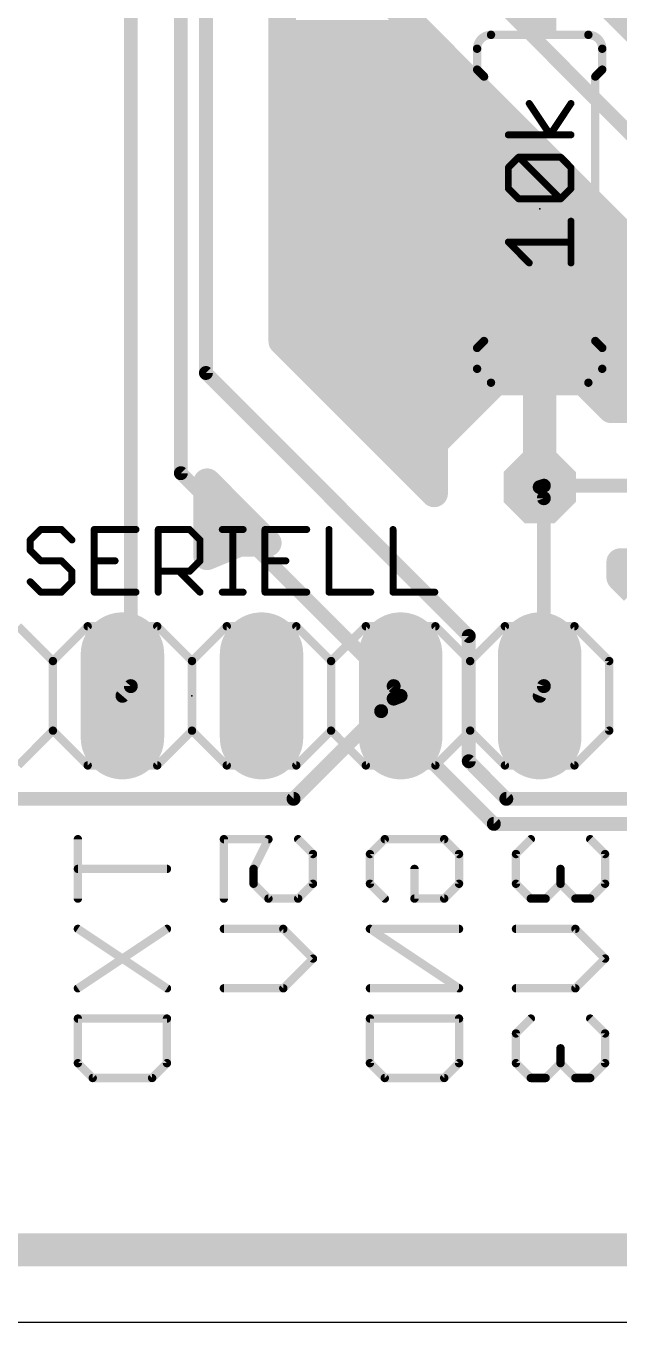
# Model space of a CAD drawing. Extents: x 0 to 49.2, y 0 to 53.3.
# Drawn here: x 18.56 to 29.39, y 0 to 23.66 of the extents above; entities that cross this region are included whole.
import ezdxf

# ---------------------------------------------------------------- set-up
doc = ezdxf.new("R2010")
doc.units = 0
for name, color, linetype in [('1', 14, 'CONTINUOUS'), ('116', 251, 'CONTINUOUS'), ('17', 94, 'CONTINUOUS'), ('20', 178, 'CONTINUOUS'), ('21', 251, 'CONTINUOUS'), ('23', 178, 'CONTINUOUS'), ('25', 251, 'CONTINUOUS'), ('27', 251, 'CONTINUOUS'), ('51', 251, 'CONTINUOUS')]:
    doc.layers.add(name, color=color, linetype=linetype)

# ---------------------------------------------------------------- blocks, each defined once
blk = doc.blocks.new('RECT')
blk.add_solid([(-0.5, -0.5), (0.5, -0.5), (-0.5, 0.5), (0.5, 0.5)])
blk = doc.blocks.new('OCTAGONP')
at = {"const_width": 0.5}
blk.add_lwpolyline([(-0.25, -0.1036), (-0.25, 0.1036), (-0.1036, 0.25), (0.1036, 0.25), (0.25, 0.1036), (0.25, -0.1036), (0.1036, -0.25), (-0.1036, -0.25), (-0.25, -0.1036), (-0.25, 0.1036)], dxfattribs=at)
blk = doc.blocks.new('LONGP100')
at = {"const_width": 1}
blk.add_lwpolyline([(-0.5, 0), (0.5, 0)], dxfattribs=at)
at = {"const_width": 0.5}
for points in [[(-0.5, 0.25, 1), (-0.5, -0.25)], [(0.5, -0.25, 1), (0.5, 0.25)]]:
    blk.add_lwpolyline(points, format="xyb", dxfattribs=at)

msp = doc.modelspace()

# ---------------------------------------------------------------- linework, layer by layer
at = {"layer": '1'}
for points, const_width in [([(21.3868, 15.494), (21.3868, 27.8384)], 0.254), ([(21.844, 17.3228), (21.844, 27.8384)], 0.254), ([(20.4724, 11.6078), (20.4724, 27.3812)], 0.254), ([(32.131, 19.1516), (23.9014, 27.3812)], 0.254), ([(23.6675, 25.6448), (30.9499, 18.3624)], 0.5004), ([(23.2372, 17.8999), (23.2372, 25.4666)], 0.5004), ([(32.7081, 20.5448), (29.2587, 23.9941)], 0.5004), ([(23.2372, 23.5179), (25.7944, 23.5179)], 0.5004), ([(23.2372, 23.0175), (26.2948, 23.0175)], 0.5004), ([(23.2372, 22.5172), (26.7952, 22.5172)], 0.5004), ([(23.2372, 22.0168), (27.2956, 22.0168)], 0.5004), ([(23.2372, 21.5164), (27.7959, 21.5164)], 0.5004), ([(23.2372, 21.016), (28.2963, 21.016)], 0.5004), ([(23.2372, 20.5156), (28.7967, 20.5156)], 0.5004), ([(23.2372, 20.0153), (29.2971, 20.0153)], 0.5004), ([(23.2372, 19.5149), (29.7975, 19.5149)], 0.5004), ([(23.2372, 19.0145), (30.2978, 19.0145)], 0.5004), ([(23.2372, 18.5141), (30.7982, 18.5141)], 0.5004), ([(23.2372, 18.0137), (31.2986, 18.0137)], 0.5004), ([(26.0134, 15.1237), (23.2372, 17.8999)], 0.5004), ([(23.6237, 17.5133), (40.0356, 17.5133)], 0.5004), ([(26.6446, 12.5222), (21.844, 17.3228)], 0.254), ([(27.142, 17.1666), (26.0134, 16.038)], 0.5004), ([(28.738, 17.1666), (27.142, 17.1666)], 0.5004), ([(29.246, 16.6586), (28.738, 17.1666)], 0.5004), ([(24.1241, 17.013), (26.9884, 17.013)], 0.5004), ([(28.8916, 17.013), (40.3167, 17.013)], 0.5004), ([(40.0121, 16.6586), (29.246, 16.6586)], 0.5004), ([(24.6245, 16.5126), (26.488, 16.5126)], 0.5004), ([(25.1249, 16.0122), (26.0134, 16.0122)], 0.5004), ([(26.0134, 16.038), (26.0134, 15.1237)], 0.5004), ([(25.273, 11.6078), (21.3868, 15.494)], 0.254), ([(25.6252, 15.5118), (26.0134, 15.5118)], 0.5004), ([(21.8656, 13.9754), (21.8656, 15.3309)], 0.5004), ([(21.8656, 15.3309), (22.9763, 14.2202)], 0.5004), ([(28.0162, 15.2654), (27.94, 15.24)], 0.254), ([(40.5892, 15.2654), (28.0162, 15.2654)], 0.254), ([(21.8656, 15.0114), (22.1851, 15.0114)], 0.5004), ([(28.0162, 15.0368), (27.94, 15.24)], 0.254), ([(28.0162, 11.6078), (28.0162, 15.0368)], 0.254), ([(21.8656, 14.5111), (22.6855, 14.5111)], 0.5004), ([(22.4566, 14.2202), (21.8656, 13.9754)], 0.5004), ([(22.9763, 14.2202), (22.4566, 14.2202)], 0.5004), ([(21.8656, 14.0107), (21.9508, 14.0107)], 0.5004), ([(29.4094, 13.5909), (29.4094, 13.8722)], 0.5004), ([(29.4094, 13.8722), (39.8846, 13.8722)], 0.5004), ([(29.6594, 13.3409), (29.4094, 13.5909)], 0.5004), ([(29.49, 13.5103), (39.8818, 13.5103)], 0.5004), ([(26.6446, 10.2362), (26.6446, 12.5222)], 0.254), ([(20.4724, 11.6078), (20.32, 11.43)], 0.254), ([(24.8882, 11.4262), (24.8882, 11.4338)], 0.5004), ([(24.8882, 11.4338), (25.2514, 11.4338)], 0.5004), ([(25.2514, 11.4262), (24.8882, 11.4262)], 0.5004), ([(25.2514, 11.4338), (25.2514, 11.4262)], 0.5004), ([(25.273, 11.6078), (25.4, 11.43)], 0.254), ([(28.0162, 11.6078), (27.94, 11.43)], 0.254), ([(25.0444, 11.1506), (25.4, 11.43)], 0.254), ([(25.273, 11.3792), (25.0444, 11.1506)], 0.254), ([(25.273, 11.3792), (25.4, 11.43)], 0.254), ([(25.0444, 11.1506), (23.4442, 9.5504)], 0.254), ([(27.1018, 9.0932), (25.0444, 11.1506)], 0.254), ([(27.3304, 9.5504), (26.6446, 10.2362)], 0.254), ([(23.4442, 9.5504), (17.272, 9.5504)], 0.254), ([(38.7604, 9.5504), (27.3304, 9.5504)], 0.254), ([(40.8178, 9.0932), (27.1018, 9.0932)], 0.254), ([(19.5058, 8.8138), (19.5058, 7.7291)], 0.1524), ([(22.1728, 7.7291), (22.1728, 8.8138)], 0.1524), ([(22.1728, 8.8138), (22.9863, 8.8138)], 0.1524), ([(22.9863, 8.8138), (22.7151, 8.2715)], 0.1524), ([(23.7998, 8.5426), (23.5286, 8.8138)], 0.1524), ([(24.8398, 8.5426), (25.111, 8.8138)], 0.1524), ([(25.111, 8.8138), (26.1956, 8.8138)], 0.1524), ([(26.1956, 8.8138), (26.4668, 8.5426)], 0.1524), ([(27.778, 8.8138), (27.5068, 8.5426)], 0.1524), ([(29.1338, 8.5426), (28.8626, 8.8138)], 0.1524), ([(23.7998, 8.0003), (23.7998, 8.5426)], 0.1524), ([(24.8398, 8.0003), (24.8398, 8.5426)], 0.1524), ([(26.4668, 8.5426), (26.4668, 8.0003)], 0.1524), ([(27.5068, 8.5426), (27.5068, 8.0003)], 0.1524), ([(29.1338, 8.0003), (29.1338, 8.5426)], 0.1524), ([(21.1328, 8.2715), (19.5058, 8.2715)], 0.1524), ([(22.7151, 8.2715), (22.7151, 8.0003)], 0.1524), ([(25.6533, 7.7291), (25.6533, 8.2715)], 0.1524), ([(28.3203, 8.0003), (28.3203, 8.2715)], 0.1524), ([(22.7151, 8.0003), (22.9863, 7.7291)], 0.1524), ([(23.5286, 7.7291), (23.7998, 8.0003)], 0.1524), ([(25.111, 7.7291), (24.8398, 8.0003)], 0.1524), ([(26.4668, 8.0003), (26.1956, 7.7291)], 0.1524), ([(27.5068, 8.0003), (27.778, 7.7291)], 0.1524), ([(28.0491, 7.7291), (28.3203, 8.0003)], 0.1524), ([(28.3203, 8.0003), (28.5915, 7.7291)], 0.1524), ([(28.8626, 7.7291), (29.1338, 8.0003)], 0.1524), ([(22.9863, 7.7291), (23.5286, 7.7291)], 0.1524), ([(26.1956, 7.7291), (25.6533, 7.7291)], 0.1524), ([(27.778, 7.7291), (28.0491, 7.7291)], 0.1524), ([(28.5915, 7.7291), (28.8626, 7.7291)], 0.1524), ([(19.5058, 7.1766), (21.1328, 6.092)], 0.1524), ([(19.5058, 6.092), (21.1328, 7.1766)], 0.1524), ([(22.1728, 7.1766), (23.2575, 7.1766)], 0.1524), ([(23.2575, 7.1766), (23.7998, 6.6343)], 0.1524), ([(26.4668, 7.1766), (24.8398, 7.1766)], 0.1524), ([(24.8398, 7.1766), (26.4668, 6.092)], 0.1524), ([(27.5068, 7.1766), (28.5915, 7.1766)], 0.1524), ([(28.5915, 7.1766), (29.1338, 6.6343)], 0.1524), ([(23.7998, 6.6343), (23.2575, 6.092)], 0.1524), ([(29.1338, 6.6343), (28.5915, 6.092)], 0.1524), ([(23.2575, 6.092), (22.1728, 6.092)], 0.1524), ([(26.4668, 6.092), (24.8398, 6.092)], 0.1524), ([(28.5915, 6.092), (27.5068, 6.092)], 0.1524), ([(19.5058, 5.5395), (21.1328, 5.5395)], 0.1524), ([(19.5058, 4.726), (19.5058, 5.5395)], 0.1524), ([(21.1328, 5.5395), (21.1328, 4.726)], 0.1524), ([(24.8398, 5.5395), (26.4668, 5.5395)], 0.1524), ([(24.8398, 4.726), (24.8398, 5.5395)], 0.1524), ([(26.4668, 5.5395), (26.4668, 4.726)], 0.1524), ([(27.778, 5.5395), (27.5068, 5.2683)], 0.1524), ([(29.1338, 5.2683), (28.8626, 5.5395)], 0.1524), ([(27.5068, 5.2683), (27.5068, 4.726)], 0.1524), ([(29.1338, 4.726), (29.1338, 5.2683)], 0.1524), ([(28.3203, 4.726), (28.3203, 4.9972)], 0.1524), ([(19.777, 4.4548), (19.5058, 4.726)], 0.1524), ([(21.1328, 4.726), (20.8616, 4.4548)], 0.1524), ([(25.111, 4.4548), (24.8398, 4.726)], 0.1524), ([(26.4668, 4.726), (26.1956, 4.4548)], 0.1524), ([(27.5068, 4.726), (27.778, 4.4548)], 0.1524), ([(28.0491, 4.4548), (28.3203, 4.726)], 0.1524), ([(28.3203, 4.726), (28.5915, 4.4548)], 0.1524), ([(28.8626, 4.4548), (29.1338, 4.726)], 0.1524), ([(20.8616, 4.4548), (19.777, 4.4548)], 0.1524), ([(26.1956, 4.4548), (25.111, 4.4548)], 0.1524), ([(27.778, 4.4548), (28.0491, 4.4548)], 0.1524), ([(28.5915, 4.4548), (28.8626, 4.4548)], 0.1524), ([(47.9338, 1.2662), (1.2662, 1.2662)], 0.5004), ([(13.4546, 1.3721), (29.8524, 1.3721)], 0.5004)]:
    msp.add_lwpolyline(points, dxfattribs=dict(at, const_width=const_width))
for points, const_width in [([(23.2372, 23.643, 1), (23.2372, 23.3928)], 0.2502), ([(25.7944, 23.3928, 1), (25.7944, 23.643)], 0.2502), ([(23.2372, 23.1426, 1), (23.2372, 22.8924)], 0.2502), ([(26.2948, 22.8924, 1), (26.2948, 23.1426)], 0.2502), ([(23.2372, 22.6423, 1), (23.2372, 22.3921)], 0.2502), ([(26.7952, 22.3921, 1), (26.7952, 22.6423)], 0.2502), ([(23.2372, 22.1419, 1), (23.2372, 21.8917)], 0.2502), ([(27.2956, 21.8917, 1), (27.2956, 22.1419)], 0.2502), ([(23.2372, 21.6415, 1), (23.2372, 21.3913)], 0.2502), ([(27.7959, 21.3913, 1), (27.7959, 21.6415)], 0.2502), ([(23.2372, 21.1411, 1), (23.2372, 20.8909)], 0.2502), ([(28.2963, 20.8909, 1), (28.2963, 21.1411)], 0.2502), ([(23.2372, 20.6407, 1), (23.2372, 20.3905)], 0.2502), ([(28.7967, 20.3905, 1), (28.7967, 20.6407)], 0.2502), ([(23.2372, 20.1403, 1), (23.2372, 19.8902)], 0.2502), ([(29.2971, 19.8902, 1), (29.2971, 20.1403)], 0.2502), ([(23.2372, 19.64, 1), (23.2372, 19.3898)], 0.2502), ([(23.2372, 19.1396, 1), (23.2372, 18.8894)], 0.2502), ([(23.2372, 18.6392, 1), (23.2372, 18.389)], 0.2502), ([(23.2372, 18.1388, 1), (23.2372, 17.8886)], 0.2502), ([(23.3256, 17.9883, 1), (23.1487, 17.8114)], 0.2502), ([(23.1121, 17.8999, 1), (23.3623, 17.8999)], 0.2502), ([(23.6237, 17.6384, 1), (23.6237, 17.3882)], 0.2502), ([(21.8889, 17.3677, 1), (21.7991, 17.2779)], 0.127), ([(21.7805, 17.3228, 1), (21.9075, 17.3228)], 0.127), ([(27.142, 17.2917, 1), (27.142, 17.0415)], 0.2502), ([(27.2304, 17.0781, 1), (27.0535, 17.255)], 0.2502), ([(28.8265, 17.255, 1), (28.6496, 17.0781)], 0.2502), ([(28.738, 17.0415, 1), (28.738, 17.2917)], 0.2502), ([(24.1241, 17.1381, 1), (24.1241, 16.8879)], 0.2502), ([(26.9884, 16.8879, 1), (26.9884, 17.1381)], 0.2502), ([(28.8916, 17.1381, 1), (28.8916, 16.8879)], 0.2502), ([(29.246, 16.7837, 1), (29.246, 16.5335)], 0.2502), ([(29.1576, 16.5701, 1), (29.3345, 16.747)], 0.2502), ([(24.6245, 16.6377, 1), (24.6245, 16.3875)], 0.2502), ([(26.488, 16.3875, 1), (26.488, 16.6377)], 0.2502), ([(25.1249, 16.1373, 1), (25.1249, 15.8871)], 0.2502), ([(26.1385, 16.038, 1), (25.8883, 16.038)], 0.2502), ([(25.925, 16.1265, 1), (26.1019, 15.9496)], 0.2502), ([(26.0134, 15.8871, 1), (26.0134, 16.1373)], 0.2502), ([(21.4317, 15.5389, 1), (21.3419, 15.4491)], 0.127), ([(25.6252, 15.6369, 1), (25.6252, 15.3867)], 0.2502), ([(26.0134, 15.3867, 1), (26.0134, 15.6369)], 0.2502), ([(21.3233, 15.494, 1), (21.4503, 15.494)], 0.127), ([(21.9907, 15.3309, 1), (21.7405, 15.3309)], 0.2502), ([(21.954, 15.4194, 1), (21.7771, 15.2425)], 0.2502), ([(28.0162, 15.3289, 1), (28.0162, 15.2019)], 0.127), ([(28.0363, 15.2052, 1), (27.9961, 15.3256)], 0.127), ([(21.8656, 15.1365, 1), (21.8656, 14.8863)], 0.2502), ([(22.1851, 14.8863, 1), (22.1851, 15.1365)], 0.2502), ([(25.8883, 15.1237, 1), (26.1385, 15.1237)], 0.2502), ([(25.925, 15.0352, 1), (26.1019, 15.2121)], 0.2502), ([(27.9995, 15.2623, 1), (27.8805, 15.2177)], 0.127), ([(27.9199, 15.3002, 1), (27.9601, 15.1798)], 0.127), ([(28.0797, 15.0368, 1), (27.9527, 15.0368)], 0.127), ([(27.9567, 15.0145, 1), (28.0757, 15.0591)], 0.127), ([(21.8656, 14.6362, 1), (21.8656, 14.386)], 0.2502), ([(22.6855, 14.386, 1), (22.6855, 14.6362)], 0.2502), ([(22.4566, 14.3453, 1), (22.4566, 14.0951)], 0.2502), ([(22.5044, 14.1046, 1), (22.4087, 14.3358)], 0.2502), ([(22.8879, 14.1317, 1), (23.0648, 14.3086)], 0.2502), ([(22.9763, 14.0951, 1), (22.9763, 14.3453)], 0.2502), ([(21.8656, 14.1358, 1), (21.8656, 13.8856)], 0.2502), ([(21.8177, 14.091, 1), (21.9135, 13.8598)], 0.2502), ([(21.9508, 13.8856, 1), (21.9508, 14.1358)], 0.2502), ([(21.7405, 13.9754, 1), (21.9907, 13.9754)], 0.2502), ([(29.5345, 13.8722, 1), (29.2843, 13.8722)], 0.2502), ([(29.4094, 13.9973, 1), (29.4094, 13.7471)], 0.2502), ([(29.4978, 13.6794, 1), (29.3209, 13.5024)], 0.2502), ([(29.49, 13.6354, 1), (29.49, 13.3852)], 0.2502), ([(29.2843, 13.5909, 1), (29.5345, 13.5909)], 0.2502), ([(26.7081, 12.5222, 1), (26.5811, 12.5222)], 0.127), ([(26.5997, 12.4773, 1), (26.6895, 12.5671)], 0.127), ([(20.4089, 11.6078, 1), (20.5359, 11.6078)], 0.127), ([(20.5206, 11.5665, 1), (20.4242, 11.6491)], 0.127), ([(25.0133, 11.4338, 1), (24.7631, 11.4338)], 0.2502), ([(24.8882, 11.5589, 1), (24.8882, 11.3087)], 0.2502), ([(24.8882, 11.5513, 1), (24.8882, 11.3011)], 0.2502), ([(25.3765, 11.4338, 1), (25.1263, 11.4338)], 0.2502), ([(25.2514, 11.3087, 1), (25.2514, 11.5589)], 0.2502), ([(25.2514, 11.3011, 1), (25.2514, 11.5513)], 0.2502), ([(25.3247, 11.6447, 1), (25.2213, 11.5709)], 0.127), ([(25.2281, 11.5629, 1), (25.3179, 11.6527)], 0.127), ([(27.9527, 11.6078, 1), (28.0797, 11.6078)], 0.127), ([(28.0746, 11.5828, 1), (27.9578, 11.6328)], 0.127), ([(20.2718, 11.4713, 1), (20.3682, 11.3887)], 0.127), ([(24.7631, 11.4262, 1), (25.0133, 11.4262)], 0.2502), ([(25.1263, 11.4262, 1), (25.3765, 11.4262)], 0.2502), ([(25.2494, 11.4382, 1), (25.2966, 11.3202)], 0.127), ([(25.3179, 11.3343, 1), (25.2281, 11.4241)], 0.127), ([(25.3483, 11.3931, 1), (25.4517, 11.4669)], 0.127), ([(25.4392, 11.3801, 1), (25.3608, 11.4799)], 0.127), ([(25.4236, 11.371, 1), (25.3764, 11.489)], 0.127), ([(27.8816, 11.455, 1), (27.9984, 11.405)], 0.127), ([(25.0893, 11.1955, 1), (24.9995, 11.1057)], 0.127), ([(25.0052, 11.2005, 1), (25.0836, 11.1007)], 0.127), ([(24.9995, 11.1955, 1), (25.0893, 11.1057)], 0.127), ([(25.0893, 11.1057, 1), (24.9995, 11.1955)], 0.127), ([(26.6895, 10.2811, 1), (26.5997, 10.1913)], 0.127), ([(26.5811, 10.2362, 1), (26.7081, 10.2362)], 0.127), ([(23.3993, 9.5953, 1), (23.4891, 9.5055)], 0.127), ([(23.4442, 9.4869, 1), (23.4442, 9.6139)], 0.127), ([(27.3304, 9.6139, 1), (27.3304, 9.4869)], 0.127), ([(27.2855, 9.5055, 1), (27.3753, 9.5953)], 0.127), ([(27.1018, 9.1567, 1), (27.1018, 9.0297)], 0.127), ([(27.0569, 9.0483, 1), (27.1467, 9.1381)], 0.127), ([(19.5439, 8.8138, 1), (19.4677, 8.8138)], 0.0762), ([(22.2109, 8.8138, 1), (22.1347, 8.8138)], 0.0762), ([(22.1728, 8.8519, 1), (22.1728, 8.7757)], 0.0762), ([(23.0204, 8.7968, 1), (22.9522, 8.8308)], 0.0762), ([(22.9863, 8.7757, 1), (22.9863, 8.8519)], 0.0762), ([(23.5556, 8.8407, 1), (23.5017, 8.7869)], 0.0762), ([(25.111, 8.8519, 1), (25.111, 8.7757)], 0.0762), ([(25.1379, 8.7869, 1), (25.084, 8.8407)], 0.0762), ([(26.2226, 8.8407, 1), (26.1687, 8.7869)], 0.0762), ([(26.1956, 8.7757, 1), (26.1956, 8.8519)], 0.0762), ([(27.8049, 8.7869, 1), (27.751, 8.8407)], 0.0762), ([(28.8896, 8.8407, 1), (28.8357, 8.7869)], 0.0762), ([(23.8379, 8.5426, 1), (23.7617, 8.5426)], 0.0762), ([(23.7729, 8.5157, 1), (23.8267, 8.5696)], 0.0762), ([(24.8779, 8.5426, 1), (24.8017, 8.5426)], 0.0762), ([(24.8129, 8.5696, 1), (24.8668, 8.5157)], 0.0762), ([(26.5049, 8.5426, 1), (26.4287, 8.5426)], 0.0762), ([(26.4399, 8.5157, 1), (26.4937, 8.5696)], 0.0762), ([(27.5449, 8.5426, 1), (27.4687, 8.5426)], 0.0762), ([(27.4799, 8.5696, 1), (27.5338, 8.5157)], 0.0762), ([(29.1719, 8.5426, 1), (29.0957, 8.5426)], 0.0762), ([(29.1069, 8.5157, 1), (29.1607, 8.5696)], 0.0762), ([(19.5058, 8.3096, 1), (19.5058, 8.2334)], 0.0762), ([(21.1328, 8.2334, 1), (21.1328, 8.3096)], 0.0762), ([(22.7532, 8.2715, 1), (22.677, 8.2715)], 0.0762), ([(22.6811, 8.2885, 1), (22.7492, 8.2544)], 0.0762), ([(25.6914, 8.2715, 1), (25.6152, 8.2715)], 0.0762), ([(28.3584, 8.2715, 1), (28.2822, 8.2715)], 0.0762), ([(22.7421, 8.0272, 1), (22.6882, 7.9734)], 0.0762), ([(23.8267, 7.9734, 1), (23.7729, 8.0272)], 0.0762), ([(24.8668, 8.0272, 1), (24.8129, 7.9734)], 0.0762), ([(26.4937, 7.9734, 1), (26.4399, 8.0272)], 0.0762), ([(27.5338, 8.0272, 1), (27.4799, 7.9734)], 0.0762), ([(28.3472, 8.0272, 1), (28.2934, 7.9734)], 0.0762), ([(28.3472, 7.9734, 1), (28.2934, 8.0272)], 0.0762), ([(29.1607, 7.9734, 1), (29.1069, 8.0272)], 0.0762), ([(22.677, 8.0003, 1), (22.7532, 8.0003)], 0.0762), ([(23.7617, 8.0003, 1), (23.8379, 8.0003)], 0.0762), ([(24.8017, 8.0003, 1), (24.8779, 8.0003)], 0.0762), ([(26.4287, 8.0003, 1), (26.5049, 8.0003)], 0.0762), ([(27.4687, 8.0003, 1), (27.5449, 8.0003)], 0.0762), ([(28.2822, 8.0003, 1), (28.3584, 8.0003)], 0.0762), ([(29.0957, 8.0003, 1), (29.1719, 8.0003)], 0.0762), ([(19.4677, 7.7291, 1), (19.5439, 7.7291)], 0.0762), ([(22.1347, 7.7291, 1), (22.2109, 7.7291)], 0.0762), ([(22.9863, 7.7672, 1), (22.9863, 7.691)], 0.0762), ([(22.9594, 7.7022, 1), (23.0132, 7.7561)], 0.0762), ([(23.5017, 7.7561, 1), (23.5556, 7.7022)], 0.0762), ([(23.5286, 7.691, 1), (23.5286, 7.7672)], 0.0762), ([(25.084, 7.7022, 1), (25.1379, 7.7561)], 0.0762), ([(25.6533, 7.7672, 1), (25.6533, 7.691)], 0.0762), ([(25.6152, 7.7291, 1), (25.6914, 7.7291)], 0.0762), ([(26.1687, 7.7561, 1), (26.2226, 7.7022)], 0.0762), ([(26.1956, 7.691, 1), (26.1956, 7.7672)], 0.0762), ([(27.778, 7.7672, 1), (27.778, 7.691)], 0.0762), ([(27.751, 7.7022, 1), (27.8049, 7.7561)], 0.0762), ([(28.0222, 7.7561, 1), (28.0761, 7.7022)], 0.0762), ([(28.0491, 7.691, 1), (28.0491, 7.7672)], 0.0762), ([(28.5915, 7.7672, 1), (28.5915, 7.691)], 0.0762), ([(28.5645, 7.7022, 1), (28.6184, 7.7561)], 0.0762), ([(28.8357, 7.7561, 1), (28.8896, 7.7022)], 0.0762), ([(28.8626, 7.691, 1), (28.8626, 7.7672)], 0.0762), ([(19.5269, 7.2083, 1), (19.4847, 7.1449)], 0.0762), ([(21.1539, 7.1449, 1), (21.1117, 7.2083)], 0.0762), ([(22.1728, 7.2147, 1), (22.1728, 7.1385)], 0.0762), ([(23.2844, 7.2036, 1), (23.2305, 7.1497)], 0.0762), ([(23.2575, 7.1385, 1), (23.2575, 7.2147)], 0.0762), ([(24.8398, 7.2147, 1), (24.8398, 7.1385)], 0.0762), ([(24.8609, 7.2083, 1), (24.8187, 7.1449)], 0.0762), ([(26.4668, 7.1385, 1), (26.4668, 7.2147)], 0.0762), ([(27.5068, 7.2147, 1), (27.5068, 7.1385)], 0.0762), ([(28.6184, 7.2036, 1), (28.5645, 7.1497)], 0.0762), ([(28.5915, 7.1385, 1), (28.5915, 7.2147)], 0.0762), ([(23.8267, 6.6074, 1), (23.7729, 6.6613)], 0.0762), ([(23.7729, 6.6074, 1), (23.8267, 6.6613)], 0.0762), ([(29.1607, 6.6074, 1), (29.1069, 6.6613)], 0.0762), ([(29.1069, 6.6074, 1), (29.1607, 6.6613)], 0.0762), ([(19.4847, 6.1237, 1), (19.5269, 6.0603)], 0.0762), ([(21.1117, 6.0603, 1), (21.1539, 6.1237)], 0.0762), ([(22.1728, 6.1301, 1), (22.1728, 6.0539)], 0.0762), ([(23.2305, 6.1189, 1), (23.2844, 6.065)], 0.0762), ([(23.2575, 6.0539, 1), (23.2575, 6.1301)], 0.0762), ([(24.8398, 6.1301, 1), (24.8398, 6.0539)], 0.0762), ([(26.4457, 6.0603, 1), (26.4879, 6.1237)], 0.0762), ([(26.4668, 6.0539, 1), (26.4668, 6.1301)], 0.0762), ([(27.5068, 6.1301, 1), (27.5068, 6.0539)], 0.0762), ([(28.5645, 6.1189, 1), (28.6184, 6.065)], 0.0762), ([(28.5915, 6.0539, 1), (28.5915, 6.1301)], 0.0762), ([(19.5058, 5.5776, 1), (19.5058, 5.5014)], 0.0762), ([(19.5439, 5.5395, 1), (19.4677, 5.5395)], 0.0762), ([(21.1709, 5.5395, 1), (21.0947, 5.5395)], 0.0762), ([(21.1328, 5.5014, 1), (21.1328, 5.5776)], 0.0762), ([(24.8398, 5.5776, 1), (24.8398, 5.5014)], 0.0762), ([(24.8779, 5.5395, 1), (24.8017, 5.5395)], 0.0762), ([(26.5049, 5.5395, 1), (26.4287, 5.5395)], 0.0762), ([(26.4668, 5.5014, 1), (26.4668, 5.5776)], 0.0762), ([(27.8049, 5.5125, 1), (27.751, 5.5664)], 0.0762), ([(28.8896, 5.5664, 1), (28.8357, 5.5125)], 0.0762), ([(27.5449, 5.2683, 1), (27.4687, 5.2683)], 0.0762), ([(27.4799, 5.2953, 1), (27.5338, 5.2414)], 0.0762), ([(29.1719, 5.2683, 1), (29.0957, 5.2683)], 0.0762), ([(29.1069, 5.2414, 1), (29.1607, 5.2953)], 0.0762), ([(28.3584, 4.9972, 1), (28.2822, 4.9972)], 0.0762), ([(19.4677, 4.726, 1), (19.5439, 4.726)], 0.0762), ([(19.5328, 4.7529, 1), (19.4789, 4.6991)], 0.0762), ([(21.0947, 4.726, 1), (21.1709, 4.726)], 0.0762), ([(21.1597, 4.6991, 1), (21.1059, 4.7529)], 0.0762), ([(24.8017, 4.726, 1), (24.8779, 4.726)], 0.0762), ([(24.8668, 4.7529, 1), (24.8129, 4.6991)], 0.0762), ([(26.4287, 4.726, 1), (26.5049, 4.726)], 0.0762), ([(26.4937, 4.6991, 1), (26.4399, 4.7529)], 0.0762), ([(27.4687, 4.726, 1), (27.5449, 4.726)], 0.0762), ([(27.5338, 4.7529, 1), (27.4799, 4.6991)], 0.0762), ([(28.2822, 4.726, 1), (28.3584, 4.726)], 0.0762), ([(28.3472, 4.7529, 1), (28.2934, 4.6991)], 0.0762), ([(28.3472, 4.6991, 1), (28.2934, 4.7529)], 0.0762), ([(29.0957, 4.726, 1), (29.1719, 4.726)], 0.0762), ([(29.1607, 4.6991, 1), (29.1069, 4.7529)], 0.0762), ([(19.777, 4.4929, 1), (19.777, 4.4167)], 0.0762), ([(19.75, 4.4279, 1), (19.8039, 4.4818)], 0.0762), ([(20.8347, 4.4818, 1), (20.8886, 4.4279)], 0.0762), ([(20.8616, 4.4167, 1), (20.8616, 4.4929)], 0.0762), ([(25.111, 4.4929, 1), (25.111, 4.4167)], 0.0762), ([(25.084, 4.4279, 1), (25.1379, 4.4818)], 0.0762), ([(26.1687, 4.4818, 1), (26.2226, 4.4279)], 0.0762), ([(26.1956, 4.4167, 1), (26.1956, 4.4929)], 0.0762), ([(27.778, 4.4929, 1), (27.778, 4.4167)], 0.0762), ([(27.751, 4.4279, 1), (27.8049, 4.4818)], 0.0762), ([(28.0222, 4.4818, 1), (28.0761, 4.4279)], 0.0762), ([(28.0491, 4.4167, 1), (28.0491, 4.4929)], 0.0762), ([(28.5915, 4.4929, 1), (28.5915, 4.4167)], 0.0762), ([(28.5645, 4.4279, 1), (28.6184, 4.4818)], 0.0762), ([(28.8357, 4.4818, 1), (28.8896, 4.4279)], 0.0762), ([(28.8626, 4.4167, 1), (28.8626, 4.4929)], 0.0762)]:
    msp.add_lwpolyline(points, format="xyb", dxfattribs=dict(at, const_width=const_width))
at = {"layer": '116'}
for points, const_width in [([(27.94, 14.937, 1), (27.94, 15.543, 1), (27.94, 14.937)], 0.306), ([(20.32, 11.076, 1), (20.32, 11.784, 1), (20.32, 11.076)], 0.408), ([(22.86, 11.076, 1), (22.86, 11.784, 1), (22.86, 11.076)], 0.408), ([(25.4, 11.076, 1), (25.4, 11.784, 1), (25.4, 11.076)], 0.408), ([(27.94, 11.076, 1), (27.94, 11.784, 1), (27.94, 11.076)], 0.408)]:
    msp.add_lwpolyline(points, format="xyb", dxfattribs=dict(at, const_width=const_width))
at = {"layer": '20'}
msp.add_line((0, 0), (49.2, 0), dxfattribs=at)
at = {"layer": '21'}
for points, const_width in [([(27.051, 23.495, 0.4142), (26.797, 23.241)], 0.1524), ([(27.051, 23.5331, 1), (27.051, 23.4569)], 0.0762), ([(27.051, 23.4569, 1), (27.051, 23.5331)], 0.0762), ([(29.083, 23.241, 0.4142), (28.829, 23.495)], 0.1524), ([(28.829, 23.5331, 1), (28.829, 23.4569)], 0.0762), ([(28.829, 23.4569, 1), (28.829, 23.5331)], 0.0762), ([(26.8351, 23.241, 1), (26.7589, 23.241)], 0.0762), ([(26.7589, 23.241, 1), (26.8351, 23.241)], 0.0762), ([(29.1211, 23.241, 1), (29.0449, 23.241)], 0.0762), ([(29.0449, 23.241, 1), (29.1211, 23.241)], 0.0762), ([(26.7589, 22.86, 1), (26.8351, 22.86)], 0.0762), ([(26.8239, 22.8869, 1), (26.7701, 22.8331)], 0.0762), ([(26.9621, 22.733, 1), (26.8859, 22.733)], 0.0762), ([(26.8971, 22.7061, 1), (26.9509, 22.7599)], 0.0762), ([(28.9941, 22.733, 1), (28.9179, 22.733)], 0.0762), ([(28.9291, 22.7599, 1), (28.9829, 22.7061)], 0.0762), ([(29.0449, 22.86, 1), (29.1211, 22.86)], 0.0762), ([(29.1099, 22.8331, 1), (29.0561, 22.8869)], 0.0762), ([(26.9509, 17.8801, 1), (26.8971, 17.9339)], 0.0762), ([(28.9829, 17.9339, 1), (28.9291, 17.8801)], 0.0762), ([(26.8351, 17.78, 1), (26.7589, 17.78)], 0.0762), ([(26.7701, 17.8069, 1), (26.8239, 17.7531)], 0.0762), ([(26.8859, 17.907, 1), (26.9621, 17.907)], 0.0762), ([(28.9179, 17.907, 1), (28.9941, 17.907)], 0.0762), ([(29.1211, 17.78, 1), (29.0449, 17.78)], 0.0762), ([(29.0561, 17.7531, 1), (29.1099, 17.8069)], 0.0762), ([(26.797, 17.399, 0.4142), (27.051, 17.145)], 0.1524), ([(26.8351, 17.399, 1), (26.7589, 17.399)], 0.0762), ([(26.7589, 17.399, 1), (26.8351, 17.399)], 0.0762), ([(28.829, 17.145, 0.4142), (29.083, 17.399)], 0.1524), ([(29.1211, 17.399, 1), (29.0449, 17.399)], 0.0762), ([(29.0449, 17.399, 1), (29.1211, 17.399)], 0.0762), ([(27.051, 17.1831, 1), (27.051, 17.1069)], 0.0762), ([(27.051, 17.1069, 1), (27.051, 17.1831)], 0.0762), ([(28.829, 17.1831, 1), (28.829, 17.1069)], 0.0762), ([(28.829, 17.1069, 1), (28.829, 17.1831)], 0.0762), ([(19.685, 12.7381, 1), (19.685, 12.6619)], 0.0762), ([(19.7119, 12.6731, 1), (19.6581, 12.7269)], 0.0762), ([(20.9819, 12.7269, 1), (20.9281, 12.6731)], 0.0762), ([(20.955, 12.6619, 1), (20.955, 12.7381)], 0.0762), ([(22.225, 12.7381, 1), (22.225, 12.6619)], 0.0762), ([(22.2519, 12.6731, 1), (22.1981, 12.7269)], 0.0762), ([(23.5219, 12.7269, 1), (23.4681, 12.6731)], 0.0762), ([(23.495, 12.6619, 1), (23.495, 12.7381)], 0.0762), ([(24.765, 12.7381, 1), (24.765, 12.6619)], 0.0762), ([(24.7919, 12.6731, 1), (24.7381, 12.7269)], 0.0762), ([(26.0619, 12.7269, 1), (26.0081, 12.6731)], 0.0762), ([(26.035, 12.6619, 1), (26.035, 12.7381)], 0.0762), ([(27.305, 12.7381, 1), (27.305, 12.6619)], 0.0762), ([(27.3319, 12.6731, 1), (27.2781, 12.7269)], 0.0762), ([(28.6019, 12.7269, 1), (28.5481, 12.6731)], 0.0762), ([(28.575, 12.6619, 1), (28.575, 12.7381)], 0.0762), ([(19.0881, 12.065, 1), (19.0119, 12.065)], 0.0762), ([(19.0231, 12.0919, 1), (19.0769, 12.0381)], 0.0762), ([(19.0231, 12.0381, 1), (19.0769, 12.0919)], 0.0762), ([(21.6281, 12.065, 1), (21.5519, 12.065)], 0.0762), ([(21.5631, 12.0919, 1), (21.6169, 12.0381)], 0.0762), ([(21.5631, 12.0381, 1), (21.6169, 12.0919)], 0.0762), ([(24.1681, 12.065, 1), (24.0919, 12.065)], 0.0762), ([(24.1031, 12.0919, 1), (24.1569, 12.0381)], 0.0762), ([(24.1031, 12.0381, 1), (24.1569, 12.0919)], 0.0762), ([(26.7081, 12.065, 1), (26.6319, 12.065)], 0.0762), ([(26.6431, 12.0919, 1), (26.6969, 12.0381)], 0.0762), ([(26.6431, 12.0381, 1), (26.6969, 12.0919)], 0.0762), ([(29.2481, 12.065, 1), (29.1719, 12.065)], 0.0762), ([(29.1831, 12.0381, 1), (29.2369, 12.0919)], 0.0762), ([(19.0119, 10.795, 1), (19.0881, 10.795)], 0.0762), ([(19.0769, 10.8219, 1), (19.0231, 10.7681)], 0.0762), ([(19.0769, 10.7681, 1), (19.0231, 10.8219)], 0.0762), ([(21.5519, 10.795, 1), (21.6281, 10.795)], 0.0762), ([(21.6169, 10.8219, 1), (21.5631, 10.7681)], 0.0762), ([(21.6169, 10.7681, 1), (21.5631, 10.8219)], 0.0762), ([(24.0919, 10.795, 1), (24.1681, 10.795)], 0.0762), ([(24.1569, 10.8219, 1), (24.1031, 10.7681)], 0.0762), ([(24.1569, 10.7681, 1), (24.1031, 10.8219)], 0.0762), ([(26.6319, 10.795, 1), (26.7081, 10.795)], 0.0762), ([(26.6969, 10.8219, 1), (26.6431, 10.7681)], 0.0762), ([(26.6969, 10.7681, 1), (26.6431, 10.8219)], 0.0762), ([(29.1719, 10.795, 1), (29.2481, 10.795)], 0.0762), ([(29.2369, 10.7681, 1), (29.1831, 10.8219)], 0.0762), ([(19.685, 10.1981, 1), (19.685, 10.1219)], 0.0762), ([(19.6581, 10.1331, 1), (19.7119, 10.1869)], 0.0762), ([(20.9281, 10.1869, 1), (20.9819, 10.1331)], 0.0762), ([(20.955, 10.1219, 1), (20.955, 10.1981)], 0.0762), ([(22.225, 10.1981, 1), (22.225, 10.1219)], 0.0762), ([(22.1981, 10.1331, 1), (22.2519, 10.1869)], 0.0762), ([(23.4681, 10.1869, 1), (23.5219, 10.1331)], 0.0762), ([(23.495, 10.1219, 1), (23.495, 10.1981)], 0.0762), ([(24.765, 10.1981, 1), (24.765, 10.1219)], 0.0762), ([(24.7381, 10.1331, 1), (24.7919, 10.1869)], 0.0762), ([(26.0081, 10.1869, 1), (26.0619, 10.1331)], 0.0762), ([(26.035, 10.1219, 1), (26.035, 10.1981)], 0.0762), ([(27.305, 10.1981, 1), (27.305, 10.1219)], 0.0762), ([(27.2781, 10.1331, 1), (27.3319, 10.1869)], 0.0762), ([(28.5481, 10.1869, 1), (28.6019, 10.1331)], 0.0762), ([(28.575, 10.1219, 1), (28.575, 10.1981)], 0.0762)]:
    msp.add_lwpolyline(points, format="xyb", dxfattribs=dict(at, const_width=const_width))
at = {"layer": '21', "const_width": 0.1524}
for points in [[(27.051, 23.495), (28.829, 23.495)], [(26.797, 23.241), (26.797, 22.86)], [(29.083, 23.241), (29.083, 22.86)], [(26.924, 22.733), (26.797, 22.86)], [(26.924, 17.907), (26.924, 22.733)], [(28.956, 22.733), (29.083, 22.86)], [(28.956, 17.907), (28.956, 22.733)], [(26.924, 17.907), (26.797, 17.78)], [(28.956, 17.907), (29.083, 17.78)], [(26.797, 17.399), (26.797, 17.78)], [(29.083, 17.399), (29.083, 17.78)], [(27.051, 17.145), (28.829, 17.145)], [(18.415, 12.7), (19.05, 12.065)], [(19.05, 12.065), (19.685, 12.7)], [(19.685, 12.7), (20.955, 12.7)], [(20.955, 12.7), (21.59, 12.065)], [(22.225, 12.7), (21.59, 12.065)], [(22.225, 12.7), (23.495, 12.7)], [(23.495, 12.7), (24.13, 12.065)], [(24.13, 12.065), (24.765, 12.7)], [(24.765, 12.7), (26.035, 12.7)], [(26.035, 12.7), (26.67, 12.065)], [(27.305, 12.7), (26.67, 12.065)], [(27.305, 12.7), (28.575, 12.7)], [(28.575, 12.7), (29.21, 12.065)], [(19.05, 12.065), (19.05, 10.795)], [(21.59, 12.065), (21.59, 10.795)], [(24.13, 12.065), (24.13, 10.795)], [(26.67, 12.065), (26.67, 10.795)], [(29.21, 12.065), (29.21, 10.795)], [(19.05, 10.795), (18.415, 10.16)], [(19.685, 10.16), (19.05, 10.795)], [(21.59, 10.795), (20.955, 10.16)], [(21.59, 10.795), (22.225, 10.16)], [(24.13, 10.795), (23.495, 10.16)], [(24.765, 10.16), (24.13, 10.795)], [(26.67, 10.795), (26.035, 10.16)], [(26.67, 10.795), (27.305, 10.16)], [(29.21, 10.795), (28.575, 10.16)], [(20.955, 10.16), (19.685, 10.16)], [(23.495, 10.16), (22.225, 10.16)], [(26.035, 10.16), (24.765, 10.16)], [(28.575, 10.16), (27.305, 10.16)]]:
    msp.add_lwpolyline(points, dxfattribs=at)
at = {"layer": '23'}
for p in [(27.94, 20.32), (21.59, 11.43)]:
    msp.add_point(p, dxfattribs=at)
at = {"layer": '25', "const_width": 0.127}
for points in [[(18.8255, 14.4663), (18.6349, 14.2756)], [(19.2069, 14.4663), (18.8255, 14.4663)], [(19.3975, 14.2756), (19.2069, 14.4663)], [(20.5669, 14.4663), (19.8043, 14.4663)], [(19.8043, 14.4663), (19.8043, 13.3223)], [(20.9737, 13.3223), (20.9737, 14.4663)], [(20.9737, 14.4663), (21.5457, 14.4663)], [(21.5457, 14.4663), (21.7363, 14.2756)], [(22.1431, 14.4663), (22.5244, 14.4663)], [(22.3337, 13.3223), (22.3337, 14.4663)], [(23.6853, 14.4663), (22.9227, 14.4663)], [(22.9227, 14.4663), (22.9227, 13.3223)], [(24.0921, 14.4663), (24.0921, 13.3223)], [(25.2615, 14.4663), (25.2615, 13.3223)], [(18.6349, 14.2756), (18.6349, 14.085)], [(21.7363, 14.2756), (21.7363, 13.8943)], [(18.6349, 14.085), (18.8255, 13.8943)], [(18.8255, 13.8943), (19.2069, 13.8943)], [(19.2069, 13.8943), (19.3975, 13.7036)], [(19.3975, 13.7036), (19.3975, 13.513)], [(19.8043, 13.8943), (20.1856, 13.8943)], [(21.5457, 13.7036), (20.9737, 13.7036)], [(21.355, 13.7036), (21.7363, 13.3223)], [(21.7363, 13.8943), (21.5457, 13.7036)], [(22.9227, 13.8943), (23.304, 13.8943)], [(18.8255, 13.3223), (18.6349, 13.513)], [(19.3975, 13.513), (19.2069, 13.3223)], [(19.2069, 13.3223), (18.8255, 13.3223)], [(19.8043, 13.3223), (20.5669, 13.3223)], [(22.1431, 13.3223), (22.5244, 13.3223)], [(22.9227, 13.3223), (23.6853, 13.3223)], [(24.0921, 13.3223), (24.8547, 13.3223)], [(25.2615, 13.3223), (26.0241, 13.3223)]]:
    msp.add_lwpolyline(points, dxfattribs=at)
at = {"layer": '25', "const_width": 0.0635}
for points in [[(18.8255, 14.498, 1), (18.8255, 14.4345)], [(18.848, 14.4438, 1), (18.8031, 14.4887)], [(19.2293, 14.4887, 1), (19.1844, 14.4438)], [(19.2069, 14.4345, 1), (19.2069, 14.498)], [(19.836, 14.4663, 1), (19.7725, 14.4663)], [(19.8043, 14.498, 1), (19.8043, 14.4345)], [(20.5669, 14.4345, 1), (20.5669, 14.498)], [(21.0054, 14.4663, 1), (20.9419, 14.4663)], [(20.9737, 14.498, 1), (20.9737, 14.4345)], [(21.5681, 14.4887, 1), (21.5232, 14.4438)], [(21.5457, 14.4345, 1), (21.5457, 14.498)], [(22.1431, 14.498, 1), (22.1431, 14.4345)], [(22.3655, 14.4663, 1), (22.302, 14.4663)], [(22.5244, 14.4345, 1), (22.5244, 14.498)], [(22.9544, 14.4663, 1), (22.8909, 14.4663)], [(22.9227, 14.498, 1), (22.9227, 14.4345)], [(23.6853, 14.4345, 1), (23.6853, 14.498)], [(24.1238, 14.4663, 1), (24.0603, 14.4663)], [(25.2932, 14.4663, 1), (25.2297, 14.4663)], [(18.6666, 14.2756, 1), (18.6031, 14.2756)], [(18.6124, 14.2981, 1), (18.6573, 14.2532)], [(19.3751, 14.2532, 1), (19.42, 14.2981)], [(21.7681, 14.2756, 1), (21.7046, 14.2756)], [(21.7139, 14.2532, 1), (21.7588, 14.2981)], [(18.6573, 14.1074, 1), (18.6124, 14.0625)], [(18.6031, 14.085, 1), (18.6666, 14.085)], [(18.8255, 13.926, 1), (18.8255, 13.8625)], [(18.8031, 13.8718, 1), (18.848, 13.9167)], [(19.2293, 13.9167, 1), (19.1844, 13.8718)], [(19.2069, 13.8625, 1), (19.2069, 13.926)], [(19.4293, 13.7036, 1), (19.3658, 13.7036)], [(19.3751, 13.6812, 1), (19.42, 13.7261)], [(19.8043, 13.926, 1), (19.8043, 13.8625)], [(20.1856, 13.8625, 1), (20.1856, 13.926)], [(20.9737, 13.7354, 1), (20.9737, 13.6719)], [(21.3775, 13.7261, 1), (21.3326, 13.6812)], [(21.5232, 13.7261, 1), (21.5681, 13.6812)], [(21.5457, 13.6719, 1), (21.5457, 13.7354)], [(21.7046, 13.8943, 1), (21.7681, 13.8943)], [(21.7588, 13.8718, 1), (21.7139, 13.9167)], [(22.9227, 13.926, 1), (22.9227, 13.8625)], [(23.304, 13.8625, 1), (23.304, 13.926)], [(18.6573, 13.5354, 1), (18.6124, 13.4905)], [(19.3658, 13.513, 1), (19.4293, 13.513)], [(19.42, 13.4905, 1), (19.3751, 13.5354)], [(18.8255, 13.3541, 1), (18.8255, 13.2905)], [(18.8031, 13.2998, 1), (18.848, 13.3448)], [(19.1844, 13.3448, 1), (19.2293, 13.2998)], [(19.2069, 13.2905, 1), (19.2069, 13.3541)], [(19.8043, 13.3541, 1), (19.8043, 13.2905)], [(19.7725, 13.3223, 1), (19.836, 13.3223)], [(20.5669, 13.2905, 1), (20.5669, 13.3541)], [(20.9419, 13.3223, 1), (21.0054, 13.3223)], [(21.7139, 13.2998, 1), (21.7588, 13.3448)], [(22.1431, 13.3541, 1), (22.1431, 13.2905)], [(22.302, 13.3223, 1), (22.3655, 13.3223)], [(22.5244, 13.2905, 1), (22.5244, 13.3541)], [(22.9227, 13.3541, 1), (22.9227, 13.2905)], [(22.8909, 13.3223, 1), (22.9544, 13.3223)], [(23.6853, 13.2905, 1), (23.6853, 13.3541)], [(24.0921, 13.3541, 1), (24.0921, 13.2905)], [(24.0603, 13.3223, 1), (24.1238, 13.3223)], [(24.8547, 13.2905, 1), (24.8547, 13.3541)], [(25.2615, 13.3541, 1), (25.2615, 13.2905)], [(25.2297, 13.3223, 1), (25.2932, 13.3223)], [(26.0241, 13.2905, 1), (26.0241, 13.3541)]]:
    msp.add_lwpolyline(points, format="xyb", dxfattribs=at)
at = {"layer": '27', "const_width": 0.0635}
for points in [[(27.7753, 22.2592, 1), (27.7224, 22.224)], [(28.5379, 22.224, 1), (28.4851, 22.2592)], [(27.3675, 21.7013, 1), (27.3675, 21.6378)], [(28.1038, 21.6872, 1), (28.1566, 21.652)], [(28.1038, 21.652, 1), (28.1566, 21.6872)], [(28.5115, 21.6378, 1), (28.5115, 21.7013)], [(27.5582, 21.2946, 1), (27.5582, 21.2311)], [(27.5806, 21.2853, 1), (27.5357, 21.2404)], [(27.5806, 21.2404, 1), (27.5357, 21.2853)], [(28.3433, 21.2853, 1), (28.2984, 21.2404)], [(28.3208, 21.2311, 1), (28.3208, 21.2946)], [(27.3993, 21.0722, 1), (27.3358, 21.0722)], [(27.3451, 21.0946, 1), (27.39, 21.0497)], [(28.5433, 21.0722, 1), (28.4798, 21.0722)], [(28.489, 21.0497, 1), (28.534, 21.0946)], [(27.39, 20.7133, 1), (27.3451, 20.6684)], [(27.3358, 20.6909, 1), (27.3993, 20.6909)], [(28.4798, 20.6909, 1), (28.5433, 20.6909)], [(28.534, 20.6684, 1), (28.489, 20.7133)], [(27.5582, 20.5319, 1), (27.5582, 20.4685)], [(27.5357, 20.4777, 1), (27.5806, 20.5227)], [(28.2984, 20.5227, 1), (28.3433, 20.4777)], [(28.2984, 20.4777, 1), (28.3433, 20.5227)], [(28.3208, 20.4685, 1), (28.3208, 20.5319)], [(28.5433, 20.0935, 1), (28.4798, 20.0935)], [(27.3675, 19.7439, 1), (27.3675, 19.6804)], [(27.39, 19.7346, 1), (27.3451, 19.6897)], [(28.5115, 19.6804, 1), (28.5115, 19.7439)], [(27.7264, 19.3084, 1), (27.7713, 19.3533)], [(28.4798, 19.3308, 1), (28.5433, 19.3308)]]:
    msp.add_lwpolyline(points, format="xyb", dxfattribs=at)
at = {"layer": '27', "const_width": 0.127}
for points in [[(28.1302, 21.6696), (27.7489, 22.2416)], [(28.5115, 22.2416), (28.1302, 21.6696)], [(28.5115, 21.6696), (27.3675, 21.6696)], [(27.3675, 21.0722), (27.5582, 21.2629)], [(27.5582, 21.2629), (28.3208, 21.2629)], [(28.3208, 20.5002), (27.5582, 21.2629)], [(28.3208, 21.2629), (28.5115, 21.0722)], [(27.3675, 20.6909), (27.3675, 21.0722)], [(28.5115, 21.0722), (28.5115, 20.6909)], [(27.5582, 20.5002), (27.3675, 20.6909)], [(28.5115, 20.6909), (28.3208, 20.5002)], [(28.3208, 20.5002), (27.5582, 20.5002)], [(28.5115, 19.3308), (28.5115, 20.0935)], [(27.7489, 19.3308), (27.3675, 19.7121)], [(27.3675, 19.7121), (28.5115, 19.7121)]]:
    msp.add_lwpolyline(points, dxfattribs=at)
at = {"layer": '51', "const_width": 0.6096}
msp.add_lwpolyline([(27.94, 15.24), (27.94, 16.256)], dxfattribs=at)
at = {"layer": '51', "const_width": 0.3048}
for points in [[(28.0924, 16.256, 1), (27.7876, 16.256)], [(27.7876, 15.24, 1), (28.0924, 15.24)]]:
    msp.add_lwpolyline(points, format="xyb", dxfattribs=at)

# ---------------------------------------------------------------- block references
at = {"layer": '17'}
for name, p, xscale, yscale, rotation in [('OCTAGONP', (27.94, 15.24), 1.3208, 1.3208, 270), ('OCTAGONP', (27.94, 15.24), 1.3208, 1.3208, 270), ('LONGP100', (20.32, 11.43), 1.524, 1.524, 90), ('LONGP100', (20.32, 11.43), 1.524, 1.524, 90), ('LONGP100', (22.86, 11.43), 1.524, 1.524, 90), ('LONGP100', (22.86, 11.43), 1.524, 1.524, 90), ('LONGP100', (25.4, 11.43), 1.524, 1.524, 90), ('LONGP100', (25.4, 11.43), 1.524, 1.524, 90), ('LONGP100', (27.94, 11.43), 1.524, 1.524, 90), ('LONGP100', (27.94, 11.43), 1.524, 1.524, 90)]:
    msp.add_blockref(name, p, dxfattribs=dict(at, xscale=xscale, yscale=yscale, rotation=rotation))
at = {"layer": '21', "xscale": 0.8636, "yscale": 0.6096, "rotation": 270}
for p in [(27.94, 23.9268), (27.94, 16.7132)]:
    msp.add_blockref('RECT', p, dxfattribs=at)
at = {"layer": '51', "xscale": 0.508, "yscale": 0.508}
for p in [(20.32, 11.43), (22.86, 11.43), (25.4, 11.43), (27.94, 11.43)]:
    msp.add_blockref('RECT', p, dxfattribs=at)

doc.saveas('drawing.dxf')
